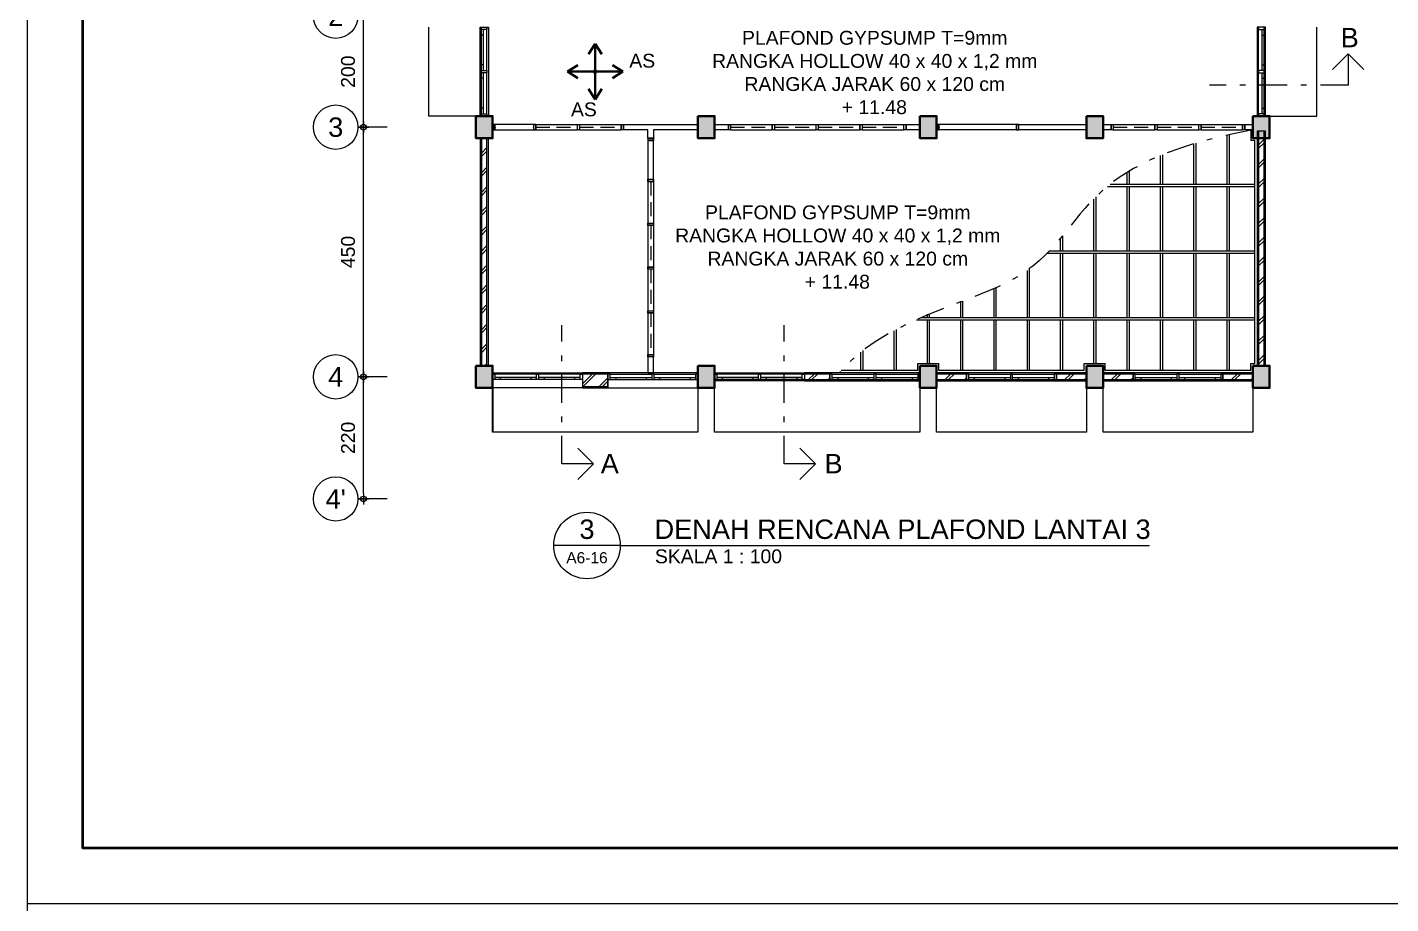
# Model space of a CAD drawing. Header units: millimetres. Extents: x -11 to 1625, y -267 to 180.
# Drawn here: x 911.21 to 935.78, y -212 to -196.2 of the extents above; entities that cross this region are included whole.
import ezdxf
from ezdxf.enums import TextEntityAlignment as Align

# ---------------------------------------------------------------- set-up
doc = ezdxf.new("R2010")
doc.units = ezdxf.units.MM
doc.linetypes.add('DASHDOT', pattern=[1, 0.5, -0.25, 0, -0.25])
doc.linetypes.add('HIDDEN', pattern=[0.375, 0.25, -0.125])
for name, color, linetype, lineweight in [('ars', 11, 'Continuous', 5), ('dinding', 5, 'Continuous', 15), ('GRS KOP', 1, 'Continuous', 35), ('KOLOM', 1, 'Continuous', 30), ('kop', 7, 'Continuous', 20), ('kus', 63, 'Continuous', 15), ('lan', 7, 'Continuous', 15), ('not', 7, 'Continuous', 20), ('PARTISI', 190, 'Continuous', 9), ('pla', 213, 'Continuous', 15), ('sol kol', 8, 'Continuous', 0), ('u', 6, 'Continuous', 20)]:
    doc.layers.add(name, color=color, linetype=linetype, lineweight=lineweight)
doc.styles.add('BARU', font='complex.shx')
doc.styles.add('S', font='SIMPLEX', dxfattribs={"width": 1.1})
doc.styles.get("Standard").update_dxf_attribs({"font": 'ARIALUNI.TTF'})
doc.dimstyles.new('SK100', dxfattribs={"dimtxt": 0.25, "dimasz": 0.1, "dimexe": 0.1, "dimexo": 0, "dimgap": 0.15, "dimtad": 1, "dimdec": 0, "dimlfac": 100, "dimzin": 12, "dimdsep": 46, "dimtxsty": 'Standard', "dimblk": 'BULAT', "dimcen": 0.1, "dimclrd": 256, "dimclre": 256, "dimclrt": 256, "dimadec": 0, "dimazin": 3, "dimtfac": 1, "dimtdec": 0, "dimtofl": 0, "dimtmove": 0, "dimatfit": 3, "dimldrblk": 'BULAT', "dimfxl": 0, "dimtolj": 1, "dimtzin": 0, "dimlwd": -1, "dimlwe": -1, "dimarcsym": 0})

# ---------------------------------------------------------------- blocks, each defined once
blk = doc.blocks.new('Ndtpd')
blk.add_line((0.747, 0), (-0.747, 0))
blk.add_circle((0, 0), 0.747)
at = {"flags": 4}
for tag, height, p in [('NO', 0.5, (0, 0.148)), ('NOLBR', 0.3, (0, -0.398))]:
    blk.add_attdef(tag, text='', height=height, dxfattribs=at).set_placement(p, align=Align.CENTER)
for tag, p, height in [('NDTPD', (1.516, 0.148), 0.5), ('SKALA', (1.523, -0.398), 0.3)]:
    blk.add_attdef(tag, p, '', height=height, dxfattribs=at)
blk = doc.blocks.new('K1')
at = {"layer": 'KOLOM'}
blk.add_lwpolyline([(0.2, 0.15), (-0.2, 0.15), (-0.2, -0.15), (0.2, -0.15), (0.2, 0.15)], dxfattribs=at)
blk = doc.blocks.new('BULAT')
for p, q in [((-1, 0), (1, 0)), ((0, -1), (0, 1))]:
    blk.add_line(p, q)
blk.add_circle((0, 0), 0.5)
blk = doc.blocks.new('*D2728')
at = {"layer": 'Defpoints', "color": 0, "ltscale": 0.15}
for p in [(917.271, -198.004), (917.696, -198.004), (917.696, -202.504)]:
    blk.add_point(p, dxfattribs=at)
at = {"layer": 'u', "ltscale": 0.15}
for p, q in [((917.696, -198.004), (917.171, -198.004)), ((917.271, -202.404), (917.271, -198.104)), ((917.696, -202.504), (917.171, -202.504))]:
    blk.add_line(p, q, dxfattribs=at)
at = {"layer": 'u', "ltscale": 0.15, "xscale": 0.1, "yscale": 0.1, "zscale": 0.1}
for p, rotation in [((917.271, -198.004), 90), ((917.271, -202.504), 270)]:
    blk.add_blockref('BULAT', p, dxfattribs=dict(at, rotation=rotation))
at = {"layer": 'u', "ltscale": 0.15, "insert": (916.994, -200.254), "char_height": 0.25, "attachment_point": 5, "rotation": 90}
blk.add_mtext('\\A1;450', dxfattribs=at)
blk = doc.blocks.new('*D2729')
at = {"layer": 'Defpoints', "color": 0, "ltscale": 0.15}
for p in [(917.271, -202.504), (917.696, -202.504), (917.696, -204.704)]:
    blk.add_point(p, dxfattribs=at)
at = {"layer": 'u', "ltscale": 0.15}
for p, q in [((917.696, -202.504), (917.171, -202.504)), ((917.271, -204.604), (917.271, -202.604)), ((917.696, -204.704), (917.171, -204.704))]:
    blk.add_line(p, q, dxfattribs=at)
at = {"layer": 'u', "ltscale": 0.15, "xscale": 0.1, "yscale": 0.1, "zscale": 0.1}
for p, rotation in [((917.271, -202.504), 90), ((917.271, -204.704), 270)]:
    blk.add_blockref('BULAT', p, dxfattribs=dict(at, rotation=rotation))
at = {"layer": 'u', "ltscale": 0.15, "insert": (916.994, -203.604), "char_height": 0.25, "attachment_point": 5, "rotation": 90}
blk.add_mtext('\\A1;220', dxfattribs=at)
blk = doc.blocks.new('*D2730')
at = {"layer": 'Defpoints', "color": 0, "ltscale": 0.15}
for p in [(917.271, -196.004), (917.696, -196.004), (917.696, -198.004)]:
    blk.add_point(p, dxfattribs=at)
at = {"layer": 'u', "ltscale": 0.15}
for p, q in [((917.696, -196.004), (917.171, -196.004)), ((917.271, -197.904), (917.271, -196.104)), ((917.696, -198.004), (917.171, -198.004))]:
    blk.add_line(p, q, dxfattribs=at)
at = {"layer": 'u', "ltscale": 0.15, "xscale": 0.1, "yscale": 0.1, "zscale": 0.1}
for p, rotation in [((917.271, -196.004), 90), ((917.271, -198.004), 270)]:
    blk.add_blockref('BULAT', p, dxfattribs=dict(at, rotation=rotation))
at = {"layer": 'u', "ltscale": 0.15, "insert": (916.994, -197.004), "char_height": 0.25, "attachment_point": 5, "rotation": 90}
blk.add_mtext('\\A1;200', dxfattribs=at)
blk = doc.blocks.new('NAV')
blk.add_circle((0, -0.4), 0.4)
at = {"style": 'S', "width": 0.75, "flags": 4}
blk.add_attdef('AV', text='', height=0.3, dxfattribs=at).set_placement((0, -0.4), align=Align.MIDDLE)
blk = doc.blocks.new('kop')
at = {"layer": 'GRS KOP'}
blk.add_lwpolyline([(1, 54), (83, 54), (83, 1), (1, 1)], close=True, dxfattribs=at)
at = {"layer": 'kop', "color": 7}
for p, q in [((84, 55), (0, 55)), ((0, 55), (0, 0))]:
    blk.add_line(p, q, dxfattribs=at)
at = {"layer": 'kop', "style": 'BARU', "flags": 4}
for p, height in [((73.8, 5.4), 0.35), ((80.303, 5.382), 0.25), ((73.8, 4.9), 0.35), ((80.303, 4.882), 0.25), ((73.8, 4.4), 0.35), ((80.303, 4.382), 0.25)]:
    blk.add_attdef('-', p, '', height=height, dxfattribs=at)
at = {"layer": 'kop', "flags": 4}
for tag, p in [('AR-00', (78.057, 2.648)), ('00', (81.238, 2.647))]:
    blk.add_attdef(tag, text='', height=0.35, dxfattribs=at).set_placement(p, align=Align.MIDDLE)

msp = doc.modelspace()

# ---------------------------------------------------------------- hatches: boundary and pattern name
at = {"layer": 'ars'}
h = msp.add_hatch(dxfattribs=at)
h.set_pattern_fill('TEMBOK', color=256, scale=0.25)
h.set_pattern_definition([(45, (920.94634, -202.5791), (-0.176777, 0.176777), []), (45, (921.00884, -202.5791), (-0.176777, 0.176777), [])])
h.paths.add_polyline_path([(919.4963426, -202.3041031), (919.4963426, -198.2041031), (919.3963426, -198.2041031), (919.3963426, -202.3041031)])
h = msp.add_hatch(dxfattribs=at)
h.set_pattern_fill('TEMBOK', color=256, scale=0.25)
h.set_pattern_definition([(45, (919.94634, -202.5791), (-0.1767767, 0.1767767), []), (45, (920.00884, -202.5791), (-0.1767767, 0.1767767), [])])
h.paths.add_polyline_path([(933.4963426, -202.3041031), (933.4963426, -198.0791031), (933.3963426, -198.0791031), (933.3963426, -202.3041031)])
h = msp.add_hatch(dxfattribs=at)
h.set_pattern_fill('TEMBOK', color=256, scale=0.25)
h.set_pattern_definition([(45, (916.93634, -204.0791), (-0.176777, 0.176777), []), (45, (916.99884, -204.0791), (-0.176777, 0.176777), [])])
h.paths.add_polyline_path([(921.6763426, -202.4541031), (921.2163426, -202.4541031), (921.2163426, -202.6791031), (921.6763426, -202.6791031)])
h = msp.add_hatch(dxfattribs=at)
h.set_pattern_fill('TEMBOK', color=256, scale=0.25)
h.set_pattern_definition([(45, (920.93634, -204.0791), (-0.176777, 0.176777), []), (45, (920.99884, -204.0791), (-0.176777, 0.176777), [])])
h.paths.add_polyline_path([(925.6763426, -202.4541031), (925.2163426, -202.4541031), (925.2163426, -202.5541031), (925.6763426, -202.5541031)])
h = msp.add_hatch(dxfattribs=at)
h.set_pattern_fill('TEMBOK', color=256, scale=0.25)
h.set_pattern_definition([(45, (923.39634, -204.0791), (-0.176777, 0.176777), []), (45, (923.45884, -204.0791), (-0.176777, 0.176777), [])])
h.paths.add_polyline_path([(928.1363426, -202.4541031), (927.5963426, -202.4541031), (927.5963426, -202.5541031), (928.1363426, -202.5541031)])
h = msp.add_hatch(dxfattribs=at)
h.set_pattern_fill('TEMBOK', color=256, scale=0.25)
h.set_pattern_definition([(45, (925.55634, -204.0791), (-0.176777, 0.176777), []), (45, (925.61884, -204.0791), (-0.176777, 0.176777), [])])
h.paths.add_polyline_path([(930.2963426, -202.4541031), (929.7563426, -202.4541031), (929.7563426, -202.5541031), (930.2963426, -202.5541031)])
h = msp.add_hatch(dxfattribs=at)
h.set_pattern_fill('TEMBOK', color=256, scale=0.25)
h.set_pattern_definition([(45, (926.39634, -204.0791), (-0.176777, 0.176777), []), (45, (926.45884, -204.0791), (-0.176777, 0.176777), [])])
h.paths.add_polyline_path([(931.1363426, -202.4541031), (930.5963426, -202.4541031), (930.5963426, -202.5541031), (931.1363426, -202.5541031)])
h = msp.add_hatch(dxfattribs=at)
h.set_pattern_fill('TEMBOK', color=256, scale=0.25)
h.set_pattern_definition([(45, (928.55634, -204.0791), (-0.176777, 0.176777), []), (45, (928.61884, -204.0791), (-0.176777, 0.176777), [])])
h.paths.add_polyline_path([(933.2963426, -202.4541031), (932.7563426, -202.4541031), (932.7563426, -202.5541031), (933.2963426, -202.5541031)])
at = {"layer": 'sol kol'}
for points in [[(919.2963426, -197.8041031), (919.2963426, -198.2041031), (919.5963426, -198.2041031), (919.5963426, -197.8041031)], [(923.2963426, -197.8041031), (923.2963426, -198.2041031), (923.5963426, -198.2041031), (923.5963426, -197.8041031)], [(927.2963426, -197.8041031), (927.2963426, -198.2041031), (927.5963426, -198.2041031), (927.5963426, -197.8041031)], [(930.2963426, -197.8041031), (930.2963426, -198.2041031), (930.5963426, -198.2041031), (930.5963426, -197.8041031)], [(933.2963426, -197.8041031), (933.2963426, -198.2041031), (933.5963426, -198.2041031), (933.5963426, -197.8041031)], [(919.2963426, -202.3041031), (919.2963426, -202.7041031), (919.5963426, -202.7041031), (919.5963426, -202.3041031)], [(923.2963426, -202.3041031), (923.2963426, -202.7041031), (923.5963426, -202.7041031), (923.5963426, -202.3041031)], [(927.2963426, -202.3041031), (927.2963426, -202.7041031), (927.5963426, -202.7041031), (927.5963426, -202.3041031)], [(930.2963426, -202.3041031), (930.2963426, -202.7041031), (930.5963426, -202.7041031), (930.5963426, -202.3041031)], [(933.2963426, -202.3041031), (933.2963426, -202.7041031), (933.5963426, -202.7041031), (933.5963426, -202.3041031)]]:
    msp.add_hatch(color=256, dxfattribs=at).paths.add_polyline_path(points)

# ---------------------------------------------------------------- linework, layer by layer
msp.add_line((919.5963426, -202.7041031), (919.5963426, -203.5041031))
at = {"layer": 'ars'}
for points in [[(919.4963426, -202.3041031), (919.4963426, -198.2041031), (919.3963426, -198.2041031), (919.3963426, -202.3041031)], [(933.4963426, -202.3041031), (933.4963426, -198.0791031), (933.3963426, -198.0791031), (933.3963426, -202.3041031)], [(921.6763426, -202.4541031), (921.2163426, -202.4541031), (921.2163426, -202.6791031), (921.6763426, -202.6791031)], [(925.6763426, -202.4541031), (925.2163426, -202.4541031), (925.2163426, -202.5541031), (925.6763426, -202.5541031)], [(928.1363426, -202.4541031), (927.5963426, -202.4541031), (927.5963426, -202.5541031), (928.1363426, -202.5541031)], [(930.2963426, -202.4541031), (929.7563426, -202.4541031), (929.7563426, -202.5541031), (930.2963426, -202.5541031)], [(931.1363426, -202.4541031), (930.5963426, -202.4541031), (930.5963426, -202.5541031), (931.1363426, -202.5541031)], [(933.2963426, -202.4541031), (932.7563426, -202.4541031), (932.7563426, -202.5541031), (933.2963426, -202.5541031)]]:
    msp.add_lwpolyline(points, close=True, dxfattribs=at)
at = {"layer": 'dinding'}
for points in [[(919.5213426, -202.3041031), (919.5213426, -198.2041031), (919.3713426, -198.2041031), (919.3713426, -202.3041031)], [(933.5213426, -202.3041031), (933.5213426, -198.0791031), (933.3713426, -198.0791031), (933.3713426, -202.3041031)], [(921.6763426, -202.4291031), (921.2163426, -202.4291031), (921.2163426, -202.7041031), (921.6763426, -202.7041031)], [(925.6763426, -202.4291031), (925.2163426, -202.4291031), (925.2163426, -202.5791031), (925.6763426, -202.5791031)], [(928.1363426, -202.4291031), (927.5963426, -202.4291031), (927.5963426, -202.5791031), (928.1363426, -202.5791031)], [(930.2963426, -202.4291031), (929.7563426, -202.4291031), (929.7563426, -202.5791031), (930.2963426, -202.5791031)], [(931.1363426, -202.4291031), (930.5963426, -202.4291031), (930.5963426, -202.5791031), (931.1363426, -202.5791031)], [(933.2963426, -202.4291031), (932.7563426, -202.4291031), (932.7563426, -202.5791031), (933.2963426, -202.5791031)]]:
    msp.add_lwpolyline(points, close=True, dxfattribs=at)
at = {"layer": 'KOLOM'}
for p, q in [((921.4463426, -196.5041031), (921.3280403, -196.6919315)), ((921.4463426, -196.5041031), (921.4463426, -197.5041031)), ((921.4463426, -196.5041031), (921.5646449, -196.6919315)), ((920.9463426, -197.0041031), (921.134171, -196.8858008)), ((921.9463426, -197.0041031), (920.9463426, -197.0041031)), ((920.9463426, -197.0041031), (921.134171, -197.1224054)), ((921.9463426, -197.0041031), (921.7585142, -196.8858008)), ((921.9463426, -197.0041031), (921.7585142, -197.1224054)), ((921.4463426, -197.5041031), (921.3280403, -197.3162747)), ((921.4463426, -197.5041031), (921.5646449, -197.3162747))]:
    msp.add_line(p, q, dxfattribs=at)
msp.add_circle((921.4463426, -197.0041031), 0.0222866, dxfattribs=at)
at = {"layer": 'kus'}
for p, q in [((919.3963426, -196.9841031), (919.3963426, -196.2441031)), ((919.4313426, -196.9841031), (919.4313426, -196.2441031)), ((919.4963426, -196.9841031), (919.4963426, -196.2441031)), ((933.3963426, -196.9841031), (933.3963426, -196.2441031)), ((933.4613426, -196.9841031), (933.4613426, -196.2441031)), ((933.4963426, -196.9841031), (933.4963426, -196.2441031)), ((919.4313426, -196.3441031), (919.3963426, -196.3441031)), ((933.4613426, -196.3441031), (933.4963426, -196.3441031)), ((919.4313426, -196.8841031), (919.3963426, -196.8841031)), ((933.4613426, -196.8841031), (933.4963426, -196.8841031)), ((919.3963426, -197.7641031), (919.3963426, -197.0241031)), ((919.4313426, -197.1241031), (919.3963426, -197.1241031)), ((919.4313426, -197.7641031), (919.4313426, -197.0241031)), ((919.4963426, -197.7641031), (919.4963426, -197.0241031)), ((933.3963426, -197.7641031), (933.3963426, -197.0241031)), ((933.4613426, -197.7641031), (933.4613426, -197.0241031)), ((933.4613426, -197.1241031), (933.4963426, -197.1241031)), ((933.4963426, -197.7641031), (933.4963426, -197.0241031)), ((919.4313426, -197.6641031), (919.3963426, -197.6641031)), ((933.4613426, -197.6641031), (933.4963426, -197.6641031)), ((920.3363426, -197.9541031), (919.6363426, -197.9541031)), ((920.3763426, -197.9541031), (921.1263426, -197.9541031)), ((921.1663426, -197.9541031), (921.9163426, -197.9541031)), ((923.8863426, -197.9541031), (924.6363426, -197.9541031)), ((924.6763426, -197.9541031), (925.4263426, -197.9541031)), ((925.4663426, -197.9541031), (926.2163426, -197.9541031)), ((926.2563426, -197.9541031), (927.0063426, -197.9541031)), ((929.0363426, -197.9541031), (927.6363426, -197.9541031)), ((930.7813426, -197.9541031), (931.5313426, -197.9541031)), ((931.5713426, -197.9541031), (932.3213426, -197.9541031)), ((932.3613426, -197.9541031), (933.1113426, -197.9541031)), ((919.6363426, -198.0541031), (920.3363426, -198.0541031)), ((920.3763426, -198.0541031), (921.1263426, -198.0541031)), ((921.1663426, -198.0541031), (921.9163426, -198.0541031)), ((923.8863426, -198.0541031), (924.6363426, -198.0541031)), ((924.6763426, -198.0541031), (925.4263426, -198.0541031)), ((925.4663426, -198.0541031), (926.2163426, -198.0541031)), ((926.2563426, -198.0541031), (927.0063426, -198.0541031)), ((929.0363426, -198.0541031), (927.6363426, -198.0541031)), ((930.7813426, -198.0541031), (931.5313426, -198.0541031)), ((931.5713426, -198.0541031), (932.3213426, -198.0541031)), ((932.3613426, -198.0541031), (933.1113426, -198.0541031)), ((922.3963426, -198.2441031), (922.3963426, -198.9441031)), ((922.4963426, -198.9441031), (922.4963426, -198.2441031)), ((922.3963426, -198.9841031), (922.3963426, -199.7341031)), ((922.4963426, -198.9841031), (922.4963426, -199.7341031)), ((922.3963426, -199.7741031), (922.3963426, -200.5241031)), ((922.4963426, -199.7741031), (922.4963426, -200.5241031)), ((922.3963426, -200.5641031), (922.3963426, -201.3141031)), ((922.4963426, -200.5641031), (922.4963426, -201.3141031)), ((922.3963426, -201.3541031), (922.3963426, -202.1041031)), ((922.4963426, -201.3541031), (922.4963426, -202.1041031)), ((920.3863426, -202.4541031), (919.6363426, -202.4541031)), ((920.3863426, -202.5191031), (919.6363426, -202.5191031)), ((920.3863426, -202.5541031), (919.6363426, -202.5541031)), ((919.7363426, -202.5191031), (919.7363426, -202.5541031)), ((920.2863426, -202.5191031), (920.2863426, -202.5541031)), ((921.1763426, -202.4541031), (920.4263426, -202.4541031)), ((921.1763426, -202.5191031), (920.4263426, -202.5191031)), ((921.1763426, -202.5541031), (920.4263426, -202.5541031)), ((920.5263426, -202.5191031), (920.5263426, -202.5541031)), ((921.0763426, -202.5191031), (921.0763426, -202.5541031)), ((921.7163426, -202.4541031), (922.4663426, -202.4541031)), ((921.7163426, -202.5191031), (922.4663426, -202.5191031)), ((921.7163426, -202.5541031), (922.4663426, -202.5541031)), ((921.8163426, -202.5191031), (921.8163426, -202.5541031)), ((922.3663426, -202.5191031), (922.3663426, -202.5541031)), ((922.5063426, -202.4541031), (923.2563426, -202.4541031)), ((922.5063426, -202.5191031), (923.2563426, -202.5191031)), ((922.5063426, -202.5541031), (923.2563426, -202.5541031)), ((922.6063426, -202.5191031), (922.6063426, -202.5541031)), ((923.1563426, -202.5191031), (923.1563426, -202.5541031)), ((924.3863426, -202.4541031), (923.6363426, -202.4541031)), ((924.3863426, -202.5191031), (923.6363426, -202.5191031)), ((924.3863426, -202.5541031), (923.6363426, -202.5541031)), ((923.7363426, -202.5191031), (923.7363426, -202.5541031)), ((924.2863426, -202.5191031), (924.2863426, -202.5541031)), ((925.1763426, -202.4541031), (924.4263426, -202.4541031)), ((925.1763426, -202.5191031), (924.4263426, -202.5191031)), ((925.1763426, -202.5541031), (924.4263426, -202.5541031)), ((924.5263426, -202.5191031), (924.5263426, -202.5541031)), ((925.0763426, -202.5191031), (925.0763426, -202.5541031)), ((925.7163426, -202.4541031), (926.4663426, -202.4541031)), ((925.7163426, -202.5191031), (926.4663426, -202.5191031)), ((925.7163426, -202.5541031), (926.4663426, -202.5541031)), ((925.8163426, -202.5191031), (925.8163426, -202.5541031)), ((926.3663426, -202.5191031), (926.3663426, -202.5541031)), ((926.5063426, -202.4541031), (927.2563426, -202.4541031)), ((926.5063426, -202.5191031), (927.2563426, -202.5191031)), ((926.5063426, -202.5541031), (927.2563426, -202.5541031)), ((926.6063426, -202.5191031), (926.6063426, -202.5541031)), ((927.1563426, -202.5191031), (927.1563426, -202.5541031)), ((928.1763426, -202.4541031), (928.9263426, -202.4541031)), ((928.1763426, -202.5191031), (928.9263426, -202.5191031)), ((928.1763426, -202.5541031), (928.9263426, -202.5541031)), ((928.2763426, -202.5191031), (928.2763426, -202.5541031)), ((928.8263426, -202.5191031), (928.8263426, -202.5541031)), ((928.9663426, -202.4541031), (929.7163426, -202.4541031)), ((928.9663426, -202.5191031), (929.7163426, -202.5191031)), ((928.9663426, -202.5541031), (929.7163426, -202.5541031)), ((929.0663426, -202.5191031), (929.0663426, -202.5541031)), ((929.6163426, -202.5191031), (929.6163426, -202.5541031)), ((931.1763426, -202.4541031), (931.9263426, -202.4541031)), ((931.1763426, -202.5191031), (931.9263426, -202.5191031)), ((931.1763426, -202.5541031), (931.9263426, -202.5541031)), ((931.2763426, -202.5191031), (931.2763426, -202.5541031)), ((931.8263426, -202.5191031), (931.8263426, -202.5541031)), ((931.9663426, -202.4541031), (932.7163426, -202.4541031)), ((931.9663426, -202.5191031), (932.7163426, -202.5191031)), ((931.9663426, -202.5541031), (932.7163426, -202.5541031)), ((932.0663426, -202.5191031), (932.0663426, -202.5541031)), ((932.6163426, -202.5191031), (932.6163426, -202.5541031))]:
    msp.add_line(p, q, dxfattribs=at)
at = {"layer": 'kus', "linetype": 'HIDDEN'}
for p, q in [((920.3763426, -198.0041031), (921.1263426, -198.0041031)), ((921.1663426, -198.0041031), (921.9163426, -198.0041031)), ((923.8863426, -198.0041031), (924.6363426, -198.0041031)), ((924.6763426, -198.0041031), (925.4263426, -198.0041031)), ((925.4663426, -198.0041031), (926.2163426, -198.0041031)), ((926.2563426, -198.0041031), (927.0063426, -198.0041031)), ((930.7813426, -198.0041031), (931.5313426, -198.0041031)), ((931.5713426, -198.0041031), (932.3213426, -198.0041031)), ((932.3613426, -198.0041031), (933.1113426, -198.0041031)), ((922.4463426, -198.9841031), (922.4463426, -199.7341031)), ((922.4463426, -199.7741031), (922.4463426, -200.5241031)), ((922.4463426, -200.5641031), (922.4463426, -201.3141031)), ((922.4463426, -201.3541031), (922.4463426, -202.1041031))]:
    msp.add_line(p, q, dxfattribs=at)
at = {"layer": 'kus'}
for points in [[(919.3963426, -196.2441031), (919.3963426, -196.2041031), (919.4963426, -196.2041031), (919.4963426, -196.2441031)], [(933.4963426, -196.2441031), (933.4963426, -196.2041031), (933.3963426, -196.2041031), (933.3963426, -196.2441031)], [(919.3963426, -197.0241031), (919.3963426, -196.9841031), (919.4963426, -196.9841031), (919.4963426, -197.0241031)], [(933.4963426, -197.0241031), (933.4963426, -196.9841031), (933.3963426, -196.9841031), (933.3963426, -197.0241031)], [(919.3963426, -197.8041031), (919.3963426, -197.7641031), (919.4963426, -197.7641031), (919.4963426, -197.8041031)], [(919.6412309, -198.0141031), (919.6363426, -198.0141031), (919.6363426, -198.0155554), (919.6363426, -198.0541031), (919.5963426, -198.0541031), (919.5963426, -197.9541031), (919.6363426, -197.9541031), (919.6363426, -198.0105971), (919.6412309, -198.0123559)], [(919.6343426, -197.9561031), (919.5983426, -197.9561031), (919.5983426, -198.0521031), (919.6343426, -198.0521031)], [(920.3314543, -198.0141031), (920.3363426, -198.0141031), (920.3363426, -198.0155554), (920.3363426, -198.0541031), (920.3763426, -198.0541031), (920.3763426, -197.9541031), (920.3363426, -197.9541031), (920.3363426, -198.0105971), (920.3314543, -198.0123559)], [(920.3383426, -197.9561031), (920.3743426, -197.9561031), (920.3743426, -198.0521031), (920.3383426, -198.0521031)], [(921.1663426, -198.0541031), (921.1263426, -198.0541031), (921.1263426, -197.9541031), (921.1663426, -197.9541031)], [(921.1643426, -198.0521031), (921.1283426, -198.0521031), (921.1283426, -197.9561031), (921.1643426, -197.9561031)], [(921.9563426, -198.0541031), (921.9163426, -198.0541031), (921.9163426, -197.9541031), (921.9563426, -197.9541031)], [(921.9543426, -198.0521031), (921.9183426, -198.0521031), (921.9183426, -197.9561031), (921.9543426, -197.9561031)], [(923.8863426, -198.0541031), (923.8463426, -198.0541031), (923.8463426, -197.9541031), (923.8863426, -197.9541031)], [(923.8843426, -198.0521031), (923.8483426, -198.0521031), (923.8483426, -197.9561031), (923.8843426, -197.9561031)], [(924.6763426, -198.0541031), (924.6363426, -198.0541031), (924.6363426, -197.9541031), (924.6763426, -197.9541031)], [(924.6743426, -198.0521031), (924.6383426, -198.0521031), (924.6383426, -197.9561031), (924.6743426, -197.9561031)], [(925.4663426, -198.0541031), (925.4263426, -198.0541031), (925.4263426, -197.9541031), (925.4663426, -197.9541031)], [(925.4643426, -198.0521031), (925.4283426, -198.0521031), (925.4283426, -197.9561031), (925.4643426, -197.9561031)], [(926.2563426, -198.0541031), (926.2163426, -198.0541031), (926.2163426, -197.9541031), (926.2563426, -197.9541031)], [(926.2543426, -198.0521031), (926.2183426, -198.0521031), (926.2183426, -197.9561031), (926.2543426, -197.9561031)], [(927.0463426, -198.0541031), (927.0063426, -198.0541031), (927.0063426, -197.9541031), (927.0463426, -197.9541031)], [(927.0443426, -198.0521031), (927.0083426, -198.0521031), (927.0083426, -197.9561031), (927.0443426, -197.9561031)], [(927.6412309, -198.0141031), (927.6363426, -198.0141031), (927.6363426, -198.0155554), (927.6363426, -198.0541031), (927.5963426, -198.0541031), (927.5963426, -197.9541031), (927.6363426, -197.9541031), (927.6363426, -198.0105971), (927.6412309, -198.0123559)], [(927.6343426, -197.9561031), (927.5983426, -197.9561031), (927.5983426, -198.0521031), (927.6343426, -198.0521031)], [(929.0314543, -198.0141031), (929.0363426, -198.0141031), (929.0363426, -198.0155554), (929.0363426, -198.0541031), (929.0763426, -198.0541031), (929.0763426, -197.9541031), (929.0363426, -197.9541031), (929.0363426, -198.0105971), (929.0314543, -198.0123559)], [(929.0383426, -197.9561031), (929.0743426, -197.9561031), (929.0743426, -198.0521031), (929.0383426, -198.0521031)], [(930.7813426, -198.0541031), (930.7413426, -198.0541031), (930.7413426, -197.9541031), (930.7813426, -197.9541031)], [(930.7793426, -198.0521031), (930.7433426, -198.0521031), (930.7433426, -197.9561031), (930.7793426, -197.9561031)], [(931.5713426, -198.0541031), (931.5313426, -198.0541031), (931.5313426, -197.9541031), (931.5713426, -197.9541031)], [(931.5693426, -198.0521031), (931.5333426, -198.0521031), (931.5333426, -197.9561031), (931.5693426, -197.9561031)], [(932.3613426, -198.0541031), (932.3213426, -198.0541031), (932.3213426, -197.9541031), (932.3613426, -197.9541031)], [(932.3593426, -198.0521031), (932.3233426, -198.0521031), (932.3233426, -197.9561031), (932.3593426, -197.9561031)], [(933.1513426, -198.0541031), (933.1113426, -198.0541031), (933.1113426, -197.9541031), (933.1513426, -197.9541031)], [(933.1493426, -198.0521031), (933.1133426, -198.0521031), (933.1133426, -197.9561031), (933.1493426, -197.9561031)], [(933.4963426, -197.8041031), (933.4963426, -197.7641031), (933.3963426, -197.7641031), (933.3963426, -197.8041031)], [(922.4563426, -198.2489914), (922.4563426, -198.2441031), (922.4577949, -198.2441031), (922.4963426, -198.2441031), (922.4963426, -198.2041031), (922.3963426, -198.2041031), (922.3963426, -198.2441031), (922.4528365, -198.2441031), (922.4545953, -198.2489914)], [(922.3983426, -198.2421031), (922.3983426, -198.2061031), (922.4943426, -198.2061031), (922.4943426, -198.2421031)], [(922.4563426, -198.9392148), (922.4563426, -198.9441031), (922.4577949, -198.9441031), (922.4963426, -198.9441031), (922.4963426, -198.9841031), (922.3963426, -198.9841031), (922.3963426, -198.9441031), (922.4528365, -198.9441031), (922.4545953, -198.9392148)], [(922.3983426, -198.9461031), (922.3983426, -198.9821031), (922.4943426, -198.9821031), (922.4943426, -198.9461031)], [(922.3963426, -199.7741031), (922.3963426, -199.7341031), (922.4963426, -199.7341031), (922.4963426, -199.7741031)], [(922.3983426, -199.7721031), (922.3983426, -199.7361031), (922.4943426, -199.7361031), (922.4943426, -199.7721031)], [(922.3963426, -200.5641031), (922.3963426, -200.5241031), (922.4963426, -200.5241031), (922.4963426, -200.5641031)], [(922.3983426, -200.5621031), (922.3983426, -200.5261031), (922.4943426, -200.5261031), (922.4943426, -200.5621031)], [(922.3963426, -201.3541031), (922.3963426, -201.3141031), (922.4963426, -201.3141031), (922.4963426, -201.3541031)], [(922.3983426, -201.3521031), (922.3983426, -201.3161031), (922.4943426, -201.3161031), (922.4943426, -201.3521031)], [(922.3963426, -202.1441031), (922.3963426, -202.1041031), (922.4963426, -202.1041031), (922.4963426, -202.1441031)], [(922.3983426, -202.1421031), (922.3983426, -202.1061031), (922.4943426, -202.1061031), (922.4943426, -202.1421031)], [(919.6363426, -202.5541031), (919.5963426, -202.5541031), (919.5963426, -202.4541031), (919.6363426, -202.4541031)], [(920.4263426, -202.5541031), (920.3863426, -202.5541031), (920.3863426, -202.4541031), (920.4263426, -202.4541031)], [(921.2163426, -202.5541031), (921.1763426, -202.5541031), (921.1763426, -202.4541031), (921.2163426, -202.4541031)], [(921.6763426, -202.5541031), (921.7163426, -202.5541031), (921.7163426, -202.4541031), (921.6763426, -202.4541031)], [(922.4663426, -202.5541031), (922.5063426, -202.5541031), (922.5063426, -202.4541031), (922.4663426, -202.4541031)], [(923.2563426, -202.5541031), (923.2963426, -202.5541031), (923.2963426, -202.4541031), (923.2563426, -202.4541031)], [(923.6363426, -202.5541031), (923.5963426, -202.5541031), (923.5963426, -202.4541031), (923.6363426, -202.4541031)], [(924.4263426, -202.5541031), (924.3863426, -202.5541031), (924.3863426, -202.4541031), (924.4263426, -202.4541031)], [(925.2163426, -202.5541031), (925.1763426, -202.5541031), (925.1763426, -202.4541031), (925.2163426, -202.4541031)], [(925.6763426, -202.5541031), (925.7163426, -202.5541031), (925.7163426, -202.4541031), (925.6763426, -202.4541031)], [(926.4663426, -202.5541031), (926.5063426, -202.5541031), (926.5063426, -202.4541031), (926.4663426, -202.4541031)], [(927.2563426, -202.5541031), (927.2963426, -202.5541031), (927.2963426, -202.4541031), (927.2563426, -202.4541031)], [(928.1363426, -202.5541031), (928.1763426, -202.5541031), (928.1763426, -202.4541031), (928.1363426, -202.4541031)], [(928.9263426, -202.5541031), (928.9663426, -202.5541031), (928.9663426, -202.4541031), (928.9263426, -202.4541031)], [(929.7163426, -202.5541031), (929.7563426, -202.5541031), (929.7563426, -202.4541031), (929.7163426, -202.4541031)], [(931.1363426, -202.5541031), (931.1763426, -202.5541031), (931.1763426, -202.4541031), (931.1363426, -202.4541031)], [(931.9263426, -202.5541031), (931.9663426, -202.5541031), (931.9663426, -202.4541031), (931.9263426, -202.4541031)], [(932.7163426, -202.5541031), (932.7563426, -202.5541031), (932.7563426, -202.4541031), (932.7163426, -202.4541031)]]:
    msp.add_lwpolyline(points, close=True, dxfattribs=at)
at = {"layer": 'lan'}
for p, q in [((918.4463426, -197.8041031), (918.4463426, -196.2041031)), ((934.4463426, -197.8041031), (934.4463426, -196.2041031)), ((935.012028, -196.6835494), (934.7291853, -196.9663921)), ((935.012028, -196.6835494), (935.012028, -197.2492348)), ((935.012028, -196.6835494), (935.2948707, -196.9663921)), ((919.2963426, -197.8041031), (918.4463426, -197.8041031)), ((933.5963426, -197.8041031), (934.4463426, -197.8041031)), ((923.2963426, -202.7041031), (923.2963426, -203.5041031)), ((923.5963426, -203.5041031), (923.5963426, -202.7041031)), ((927.2963426, -202.7041031), (927.2963426, -203.5041031)), ((927.5963426, -203.5041031), (927.5963426, -202.7041031)), ((930.2963426, -202.7041031), (930.2963426, -203.5041031)), ((930.5963426, -203.5041031), (930.5963426, -202.7041031)), ((933.2963426, -202.7041031), (933.2963426, -203.5041031)), ((927.2963426, -203.5041031), (923.5963426, -203.5041031)), ((930.2963426, -203.5041031), (927.5963426, -203.5041031)), ((933.2963426, -203.5041031), (930.5963426, -203.5041031)), ((921.4137687, -204.0697885), (921.130926, -203.7869458)), ((925.4137687, -204.0697885), (925.130926, -203.7869458)), ((921.4137687, -204.0697885), (920.8480833, -204.0697885)), ((921.4137687, -204.0697885), (921.130926, -204.3526313)), ((925.4137687, -204.0697885), (924.8480833, -204.0697885)), ((925.4137687, -204.0697885), (925.130926, -204.3526313))]:
    msp.add_line(p, q, dxfattribs=at)
for points in [[(919.3713426, -197.8041031), (919.3713426, -196.2041031), (919.5213426, -196.2041031), (919.5213426, -197.8041031)], [(933.5213426, -197.8041031), (933.5213426, -196.2041031), (933.3713426, -196.2041031), (933.3713426, -197.8041031)], [(921.2163426, -202.7041031), (919.5963426, -202.7041031), (919.5963426, -202.4291031), (921.2163426, -202.4291031)], [(921.6763426, -202.7041031), (923.2963426, -202.7041031), (923.2963426, -202.4291031), (921.6763426, -202.4291031)], [(925.2163426, -202.5791031), (923.5963426, -202.5791031), (923.5963426, -202.4291031), (925.2163426, -202.4291031)], [(925.6763426, -202.5791031), (927.2963426, -202.5791031), (927.2963426, -202.4291031), (925.6763426, -202.4291031)], [(928.1363426, -202.5791031), (929.7563426, -202.5791031), (929.7563426, -202.4291031), (928.1363426, -202.4291031)], [(931.1363426, -202.5791031), (932.7563426, -202.5791031), (932.7563426, -202.4291031), (931.1363426, -202.4291031)]]:
    msp.add_lwpolyline(points, close=True, dxfattribs=at)
msp.add_lwpolyline([(923.2963426, -203.5041031), (919.5963426, -203.5041031)], dxfattribs=at)
at = {"layer": 'not', "linetype": 'DASHDOT'}
for p, q in [((935.012028, -197.2492348), (932.5147526, -197.2492348)), ((920.8480833, -204.0697885), (920.8480833, -201.5725132)), ((924.8480833, -204.0697885), (924.8480833, -201.5725132))]:
    msp.add_line(p, q, dxfattribs=at)
at = {"layer": 'not'}
msp.add_line((921.898537, -205.5439323), (931.4333581, -205.5439323), dxfattribs=at)
at = {"layer": 'PARTISI'}
msp.add_lwpolyline([(920.3763426, -197.9541031), (923.2963426, -197.9541031), (923.2963426, -198.0541031), (922.4963426, -198.0541031), (922.4963426, -198.2041031), (922.3963426, -198.2041031), (922.3963426, -198.0541031), (921.9563426, -198.0541031), (921.9563426, -197.9541031)], dxfattribs=at)
for points in [[(923.5963426, -197.9541031), (923.8463426, -197.9541031), (923.8463426, -198.0541031), (923.5963426, -198.0541031)], [(927.0463426, -197.9541031), (927.2963426, -197.9541031), (927.2963426, -198.0541031), (927.0463426, -198.0541031)], [(929.0763426, -197.9541031), (930.2963426, -197.9541031), (930.2963426, -198.0541031), (929.0763426, -198.0541031)], [(930.5963426, -197.9541031), (930.7413426, -197.9541031), (930.7413426, -198.0541031), (930.5963426, -198.0541031)], [(933.1513426, -197.9541031), (933.2963426, -197.9541031), (933.2963426, -198.0541031), (933.1513426, -198.0541031)], [(922.3963426, -202.1441031), (922.3963426, -202.4291031), (922.4963426, -202.4291031), (922.4963426, -202.1441031)]]:
    msp.add_lwpolyline(points, close=True, dxfattribs=at)
at = {"layer": 'pla'}
for p, q in [((932.8263426, -198.1493166), (932.8263426, -199.0341031)), ((932.8663426, -198.1404056), (932.8663426, -199.0341031)), ((933.2563426, -198.0614534), (933.2563426, -198.2441031)), ((932.2263426, -198.305275), (932.2263426, -199.0341031)), ((932.2663426, -198.2933998), (932.2663426, -199.0341031)), ((933.3313426, -198.2441031), (933.2563426, -198.2441031)), ((933.3313426, -202.2641031), (933.3313426, -198.2441031)), ((931.6263426, -198.5173249), (931.6263426, -199.0341031)), ((931.6663426, -198.5008628), (931.6663426, -199.0341031)), ((931.0263426, -198.8222379), (931.0263426, -199.0341031)), ((931.0663426, -198.7977528), (931.0663426, -199.0341031)), ((930.6740558, -199.0741031), (933.3313426, -199.0741031)), ((930.723768, -199.0341031), (933.3313426, -199.0341031)), ((931.0263426, -199.0741031), (931.0263426, -200.2341031)), ((931.0663426, -199.0741031), (931.0663426, -200.2341031)), ((931.6263426, -199.0741031), (931.6263426, -200.2341031)), ((931.6663426, -199.0741031), (931.6663426, -200.2341031)), ((932.2263426, -199.0741031), (932.2263426, -200.2341031)), ((932.2663426, -199.0741031), (932.2663426, -200.2341031)), ((932.8263426, -199.0741031), (932.8263426, -200.2341031)), ((932.8663426, -199.0741031), (932.8663426, -200.2341031)), ((930.4263426, -199.2992643), (930.4263426, -200.2341031)), ((930.4663426, -199.2598721), (930.4663426, -200.2341031)), ((929.8263426, -200.0116857), (929.8263426, -200.2341031)), ((929.8663426, -199.9621881), (929.8663426, -200.2341031)), ((929.5938958, -200.2741031), (933.3313426, -200.2741031)), ((929.632446, -200.2341031), (933.3313426, -200.2341031)), ((929.8263426, -200.2741031), (929.8263426, -201.4341031)), ((929.8663426, -200.2741031), (929.8663426, -201.4341031)), ((930.4263426, -200.2741031), (930.4263426, -201.4341031)), ((930.4663426, -200.2741031), (930.4663426, -201.4341031)), ((931.0263426, -200.2741031), (931.0263426, -201.4341031)), ((931.0663426, -200.2741031), (931.0663426, -201.4341031)), ((931.6263426, -200.2741031), (931.6263426, -201.4341031)), ((931.6663426, -200.2741031), (931.6663426, -201.4341031)), ((932.2263426, -200.2741031), (932.2263426, -201.4341031)), ((932.2663426, -200.2741031), (932.2663426, -201.4341031)), ((932.8263426, -200.2741031), (932.8263426, -201.4341031)), ((932.8663426, -200.2741031), (932.8663426, -201.4341031)), ((929.2263426, -200.5866084), (929.2263426, -201.4341031)), ((929.2663426, -200.5579105), (929.2663426, -201.4341031)), ((928.6263426, -200.917242), (928.6263426, -201.4341031)), ((928.6663426, -200.8995334), (928.6663426, -201.4341031)), ((928.0263426, -201.1554452), (928.0263426, -201.4341031)), ((928.0663426, -201.1402435), (928.0663426, -201.4341031)), ((927.3263507, -201.4341031), (933.3313426, -201.4341031)), ((927.4263426, -201.374891), (927.4263426, -201.4341031)), ((927.4663426, -201.374891), (927.4663426, -201.4341031)), ((926.8263426, -201.6733566), (926.8263426, -202.3891031)), ((926.8663426, -201.6521493), (926.8663426, -202.3891031)), ((927.2353027, -201.4741031), (933.3313426, -201.4741031)), ((927.4263426, -201.4741031), (927.4263426, -202.2641031)), ((927.4663426, -201.4741031), (927.4663426, -202.2641031)), ((928.0263426, -201.4741031), (928.0263426, -202.3891031)), ((928.0663426, -201.4741031), (928.0663426, -202.3891031)), ((928.6263426, -201.4741031), (928.6263426, -202.3891031)), ((928.6663426, -201.4741031), (928.6663426, -202.3891031)), ((929.2263426, -201.4741031), (929.2263426, -202.3891031)), ((929.2663426, -201.4741031), (929.2663426, -202.3891031)), ((929.8263426, -201.4741031), (929.8263426, -202.3891031)), ((929.8663426, -201.4741031), (929.8663426, -202.3891031)), ((930.4263426, -201.4741031), (930.4263426, -202.2641031)), ((930.4663426, -201.4741031), (930.4663426, -202.2641031)), ((931.0263426, -201.4741031), (931.0263426, -202.3891031)), ((931.0663426, -201.4741031), (931.0663426, -202.3891031)), ((931.6263426, -201.4741031), (931.6263426, -202.3891031)), ((931.6663426, -201.4741031), (931.6663426, -202.3891031)), ((932.2263426, -201.4741031), (932.2263426, -202.3891031)), ((932.2663426, -201.4741031), (932.2663426, -202.3891031)), ((932.8263426, -201.4741031), (932.8263426, -202.3891031)), ((932.8663426, -201.4741031), (932.8663426, -202.3891031)), ((926.2263426, -202.0620876), (926.2263426, -202.3891031)), ((926.2663426, -202.0306942), (926.2663426, -202.3891031)), ((927.2563426, -202.3891031), (925.8807368, -202.3891031)), ((927.2563426, -202.2641031), (927.6363426, -202.2641031)), ((927.2563426, -202.3891031), (927.2563426, -202.2641031)), ((927.6363426, -202.3891031), (927.6363426, -202.2641031)), ((930.2563426, -202.3891031), (927.6363426, -202.3891031)), ((930.2563426, -202.2641031), (930.6363426, -202.2641031)), ((930.2563426, -202.3891031), (930.2563426, -202.2641031)), ((930.6363426, -202.3891031), (930.6363426, -202.2641031)), ((933.2563426, -202.3891031), (930.6363426, -202.3891031)), ((933.2563426, -202.2641031), (933.3313426, -202.2641031)), ((933.2563426, -202.3891031), (933.2563426, -202.2641031))]:
    msp.add_line(p, q, dxfattribs=at)
at = {"layer": 'pla', "linetype": 'DASHDOT'}
msp.add_open_spline([(933.2963426, -198.0541031), (931.6530195, -198.3534277), (929.9264379, -199.4556329), (929.6506079, -200.8384189), (926.5770871, -201.5598704), (925.8463426, -202.4291031)], degree=3, knots=[0, 0, 0, 0, 2.0453806387, 4.9707437477, 7.2262434326, 7.2262434326, 7.2262434326, 7.2262434326], dxfattribs=at)

# ---------------------------------------------------------------- block references
at = {"layer": 'KOLOM', "rotation": 90}
for p in [(919.4463426, -198.0041031), (923.4463426, -198.0041031), (927.4463426, -198.0041031), (930.4463426, -198.0041031), (933.4463426, -198.0041031), (919.4463426, -202.5041031), (923.4463426, -202.5041031), (927.4463426, -202.5041031), (930.4463426, -202.5041031), (933.4463426, -202.5041031)]:
    msp.add_blockref('K1', p, dxfattribs=at)
at = {"layer": 'kop'}
for p in [(911.2141622, -212), (911.2141622, -267)]:
    msp.add_blockref('kop', p, dxfattribs=at)
at = {"layer": 'not'}
ref = msp.add_blockref('NAV', (916.7713426, -195.6041031), dxfattribs=at)
ref.add_attrib('AV', '2', dxfattribs={"layer": '0', "height": 0.35, "flags": 4}).set_placement((916.7713426, -196.0041031), align=Align.MIDDLE)
ref = msp.add_blockref('NAV', (916.7713426, -197.6041031), dxfattribs=at)
ref.add_attrib('AV', '3', dxfattribs={"layer": '0', "height": 0.35, "flags": 4}).set_placement((916.7713426, -198.0041031), align=Align.MIDDLE)
ref = msp.add_blockref('NAV', (916.7713426, -202.1041031), dxfattribs=at)
ref.add_attrib('AV', '4', dxfattribs={"layer": '0', "height": 0.35, "flags": 4}).set_placement((916.7713426, -202.5041031), align=Align.MIDDLE)
ref = msp.add_blockref('NAV', (916.7713426, -204.3041031), dxfattribs=at)
ref.add_attrib('AV', "4'", dxfattribs={"layer": '0', "height": 0.35, "flags": 4}).set_placement((916.7713426, -204.7041031), align=Align.MIDDLE)
ref = msp.add_blockref('Ndtpd', (921.298537, -205.5439323), dxfattribs=dict(at, xscale=0.803212851405533, yscale=0.803212851405533, zscale=0.803212851405533))
ref.add_attrib('NO', '3', dxfattribs={"layer": '0', "height": 0.35, "flags": 4}).set_placement((921.2982098, -205.4254064), align=Align.CENTER)
ref.add_attrib('NDTPD', 'DENAH RENCANA PLAFOND LANTAI 3', (922.5162217, -205.4254064), dxfattribs={"layer": '0', "height": 0.35, "flags": 4})
ref.add_attrib('NOLBR', 'A6-16', dxfattribs={"layer": '0', "height": 0.2, "flags": 4}).set_placement((921.2982098, -205.8639021), align=Align.CENTER)
ref.add_attrib('SKALA', 'SKALA 1 : 100', (922.5220217, -205.8639021), dxfattribs={"layer": '0', "height": 0.25, "flags": 4})

# ---------------------------------------------------------------- texts
at = {"layer": 'not', "attachment_point": 1}
for s, width, insert, char_height in [('\\pi0.57683;PLAFOND GYPSUMP T=9mm \\P\\pi0.038463;RANGKA HOLLOW 40 x 40 x 1,2 mm\\P\\pi0.62057;{\\A1;RANGKA JARAK 60 x 120 cm}\\P\\pi2.3736;+ 11.48', 5.88797597, (923.514467, -196.2688837), 0.25), ('\\pi0.076562;B', 0.417653289, (934.8005197, -196.2156146), 0.35), ('\\pi0.019228;AS', 0.486272514, (922.041215, -196.6821049), 0.25), ('\\pi0.019228;AS', 0.486272514, (920.9907262, -197.559225), 0.25), ('\\pi0.57683;PLAFOND GYPSUMP T=9mm \\P\\pi0.038463;RANGKA HOLLOW 40 x 40 x 1,2 mm\\P\\pi0.62057;{\\A1;RANGKA JARAK 60 x 120 cm}\\P\\pi2.3736;+ 11.48', 5.88797597, (922.8483491, -199.4146967), 0.25), ('\\pi0.045525;A', 0.417653289, (921.5008406, -203.8937616), 0.35), ('\\pi0.076562;B', 0.417653289, (925.5008406, -203.8937616), 0.35)]:
    msp.add_mtext_dynamic_manual_height_columns(s, width=width, gutter_width=4.3707989, heights=[0], dxfattribs=dict(at, insert=insert, char_height=char_height))

# ---------------------------------------------------------------- dimensions: what is measured, and where the dimension line sits
at = {"layer": 'u', "ltscale": 0.15}
for base, p1, p2, picture, middle in [((917.2713426, -196.0041031), (917.6963426, -198.0041031), (917.6963426, -196.0041031), '*D2730', (917.2713426, -197.0041031)), ((917.2713426, -198.0041031), (917.6963426, -202.5041031), (917.6963426, -198.0041031), '*D2728', (917.2713426, -200.2541031)), ((917.2713426, -202.5041031), (917.6963426, -204.7041031), (917.6963426, -202.5041031), '*D2729', (917.2713426, -203.6041031))]:
    dim = msp.add_linear_dim(base=base, p1=p1, p2=p2, angle=90, dimstyle='SK100', dxfattribs=at)
    dim.commit()
    dim.dimension.update_dxf_attribs({"geometry": picture, "text_midpoint": middle, "dimtype": 160})

doc.saveas('drawing.dxf')
